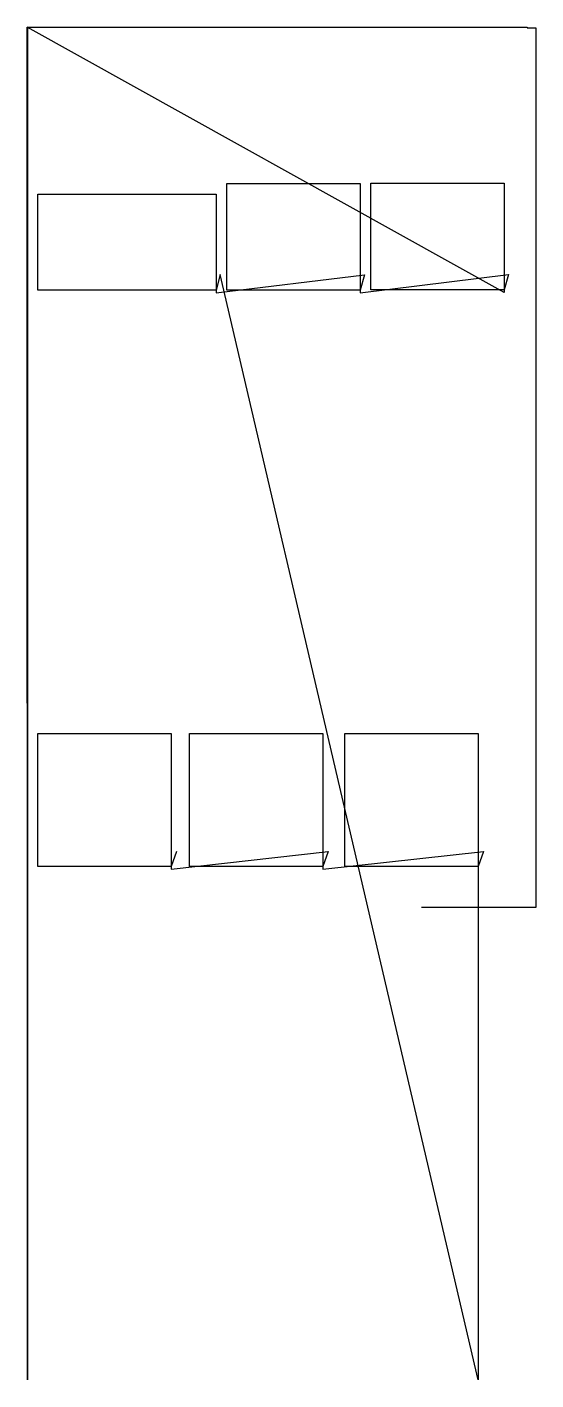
# Model space of a CAD drawing. Header units: metres. Extents: x 0 to 960, y 0 to 2553.
import ezdxf

# ---------------------------------------------------------------- set-up
doc = ezdxf.new("R2010")
doc.units = ezdxf.units.M

msp = doc.modelspace()

# ---------------------------------------------------------------- linework, layer by layer
at = {"layer": 'TOOL_0'}
for p, q in [((900.493, 2051.545), (0, 2552.628)), ((0, 2552.628), (1, 2552.628)), ((1, -0.001), (0, 2552.628)), ((0, 2552.628), (1, 2552.628)), ((1, 2552.628), (1, -0.001)), ((1, 2552.628), (943.798, 2552.628)), ((943.798, 2552.628), (943.798, 2551.448)), ((943.798, 2551.448), (960.402, 2551.448)), ((960.402, 2551.448), (960.402, 891.245)), ((377.104, 2056.132), (377.104, 2257.632)), ((377.104, 2257.632), (628.604, 2257.632)), ((628.604, 2257.632), (628.604, 2056.132)), ((648.993, 2056.639), (648.993, 2258.139)), ((648.993, 2258.139), (900.493, 2258.139)), ((900.493, 2258.139), (900.493, 2056.639)), ((20.344, 2056.011), (20.344, 2237.511)), ((20.344, 2237.511), (356.844, 2237.511)), ((356.844, 2237.511), (356.844, 2056.011)), ((364.744, 2085.691), (356.844, 2056.011)), ((356.844, 2050.989), (636.788, 2085.131)), ((851.126, -0.003), (364.744, 2085.691)), ((628.604, 2051.038), (908.676, 2085.638)), ((636.788, 2085.131), (628.604, 2056.132)), ((908.676, 2085.638), (900.493, 2056.639)), ((356.844, 2056.011), (20.344, 2056.011)), ((356.844, 2056.011), (356.844, 2050.989)), ((628.604, 2056.132), (377.104, 2056.132)), ((628.604, 2056.132), (628.604, 2051.038)), ((900.493, 2056.639), (648.993, 2056.639)), ((900.493, 2056.639), (900.493, 2051.545)), ((20.471, 968.506), (20.471, 1220.006)), ((20.471, 1220.006), (271.971, 1220.006)), ((271.971, 1220.006), (271.971, 968.506)), ((306.89, 968.505), (306.89, 1220.005)), ((306.89, 1220.005), (558.39, 1220.005)), ((558.39, 1220.005), (558.39, 968.505)), ((599.626, 968.504), (599.626, 1220.004)), ((599.626, 1220.004), (851.126, 1220.004)), ((851.126, 1220.004), (851.126, 968.504)), ((281.979, 997.199), (271.971, 968.506)), ((271.971, 963.597), (568.398, 997.198)), ((568.398, 997.198), (558.39, 968.505)), ((558.39, 963.596), (861.133, 997.197)), ((861.133, 997.197), (851.126, 968.504)), ((271.971, 968.506), (20.471, 968.506)), ((271.971, 968.506), (271.971, 963.597)), ((558.39, 968.505), (306.89, 968.505)), ((558.39, 968.505), (558.39, 963.596)), ((851.126, 968.504), (599.626, 968.504)), ((851.126, 968.504), (851.126, 963.595)), ((851.126, 963.595), (851.126, -0.003)), ((745.226, 891.245), (744.226, 891.245)), ((960.402, 891.245), (745.226, 891.245))]:
    msp.add_line(p, q, dxfattribs=at)

doc.saveas('drawing.dxf')
